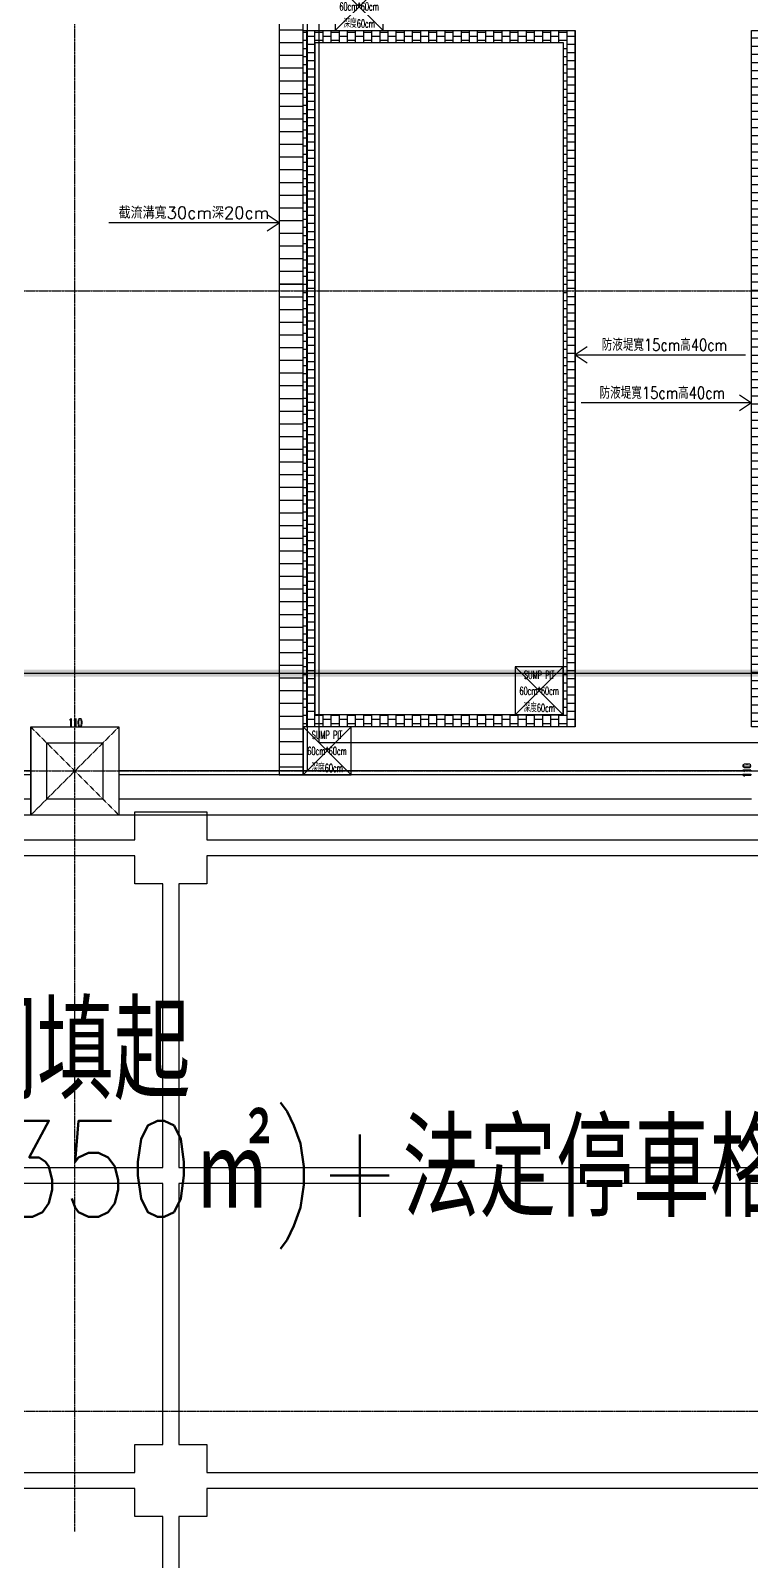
# Model space of a CAD drawing. Header units: millimetres. Extents: x -21841 to 195597, y -1659 to 112111.
# Drawn here: x 11705 to 12605, y 10562 to 12475 of the extents above; entities that cross this region are included whole.
import ezdxf
from ezdxf.enums import TextEntityAlignment as Align

# ---------------------------------------------------------------- set-up
doc = ezdxf.new("R2010")
doc.units = ezdxf.units.MM
doc.linetypes.add('X-N-FAB-L10$0$COL-CEN-LIN', pattern=[3.25, 2.5, -0.25, 0.25, -0.25])
doc.linetypes.add('X-N-FAB-L10$0$HIDDEN', pattern=[0.375, 0.25, -0.125])
for name, color, linetype in [('0-FMCS', 6, 'Continuous'), ('0-XREF', 7, 'Continuous'), ('188K-SM-07-F10-MECH-Nature Gas-Y2257103$0$0-NG', 1, 'Continuous'), ('X-N-FAB-L10$0$0-NC', 8, 'Continuous'), ('X-N-FAB-L10$0$0-ND', 8, 'Continuous'), ('X-N-FAB-L10$0$00-Dike', 5, 'Continuous'), ('X-N-FAB-L10$0$00-SUMP PIT', 3, 'Continuous'), ('X-N-FAB-L10$0$00-截流溝', 8, 'Continuous'), ('X-N-FAB-L10$0$08', 8, 'Continuous'), ('X-N-FAB-L10$0$A-WALL-IN', 8, 'Continuous'), ('X-N-FAB-L10$0$CCL', 8, 'X-N-FAB-L10$0$COL-CEN-LIN'), ('X-N-FAB-L10$0$COL', 8, 'Continuous'), ('X-N-FAB-L10$0$COL-S', 8, 'Continuous'), ('X-N-FAB-L10$0$DRAIN', 8, 'Continuous'), ('X-N-FAB-L10$0$TXT', 8, 'Continuous'), ('X-N-FAB-L10$0$TXT-C', 8, 'Continuous'), ('X-N-FAB-L10$0$TXT-CODE', 8, 'Continuous'), ('X-N-FAB-L10$0$WALL-P', 8, 'Continuous'), ('X-N-FAB-L10$0$WALL-RC', 8, 'Continuous'), ('X-S-FAB-L10$0$0-DIM-TXT', 8, 'Continuous'), ('X-S-FAB-L10$0$Steel Frame-188K', 8, 'Continuous')]:
    doc.layers.add(name, color=color, linetype=linetype)
doc.styles.add('X-N-FAB-L10$0$CHINA', font='simplex.shx', dxfattribs={"width": 0.75, "bigfont": 'chineset.shx'})
doc.styles.add('X-N-FAB-L10$0$COL-NUM', font='romanc')
doc.styles.add('X-N-FAB-L10$0$DIM', font='simplex.shx', dxfattribs={"width": 0.67, "bigfont": 'chineset.shx'})
doc.styles.add('X-N-FAB-L10$0$STANDARD', font='SIMPLEX', dxfattribs={"bigfont": 'BIGFONT'})
doc.styles.add('X-S-FAB-L10$0$CHINA', font='simplex.shx', dxfattribs={"width": 0.75, "bigfont": 'chineset.shx'})
doc.styles.add('X-S-FAB-L10$0$Standard', font='', dxfattribs={"width": 0.8})
doc.styles.add('X-S-FAB-L10$0$TG_NOTE_TEXT', font='simplex.shx', dxfattribs={"width": 0.75, "bigfont": 'chineset.shx'})
doc.styles.get('X-S-FAB-L10$0$Standard').set_extended_font_data('Microsoft JhengHei')

# ---------------------------------------------------------------- blocks, each defined once
blk = doc.blocks.new('X-N-FAB-L10$0$SUMP PIT')
at = {"layer": 'X-N-FAB-L10$0$08'}
for p, q in [((-30, 30), (30, -30)), ((-30, -30), (30, 30))]:
    blk.add_line(p, q, dxfattribs=at)
blk.add_lwpolyline([(-30, -30), (30, -30), (30, 30), (-30, 30)], close=True, dxfattribs=at)
at = {"layer": 'X-N-FAB-L10$0$TXT-C', "style": 'X-N-FAB-L10$0$STANDARD', "width": 0.6}
for s, p in [('SUMP PIT', (0, 20)), ('60cm*60cm', (0, 0)), ('深度60cm', (0, -20))]:
    blk.add_text(s, height=10, dxfattribs=at).set_placement(p, align=Align.MIDDLE)
blk = doc.blocks.new('X-N-FAB-L10')
at = {"layer": 'X-N-FAB-L10$0$00-Dike'}
h = blk.add_hatch(dxfattribs=at)
h.set_pattern_fill('AR-B88', color=8, scale=0.05, angle=1170)
h.set_pattern_definition([(90, (24292.5, -2853.655), (-10.16, 8e-15), []), (180, (24292.5, -2853.655), (-10.16, -5.08), [10.16, -10.16])])
h.paths.add_polyline_path([(12045, 11605), (12045, 12475), (12385, 12475), (12385, 11605)])
h.paths.add_polyline_path([(12060, 11620), (12060, 12460), (12370, 12460), (12370, 11620)], flags=16)
h = blk.add_hatch(dxfattribs=at)
h.set_pattern_fill('AR-B88', color=8, scale=0.05, angle=990)
h.set_pattern_definition([(270, (697.5, 26933.655), (10.16, -7e-15), []), (360, (697.5, 26933.655), (10.16, 5.08), [10.16, -10.16])])
h.paths.add_polyline_path([(12945, 12475), (12945, 11605), (12605, 11605), (12605, 12475)])
h.paths.add_polyline_path([(12930, 12460), (12930, 11620), (12620, 11620), (12620, 12460)], flags=16)
at = {"layer": 'X-N-FAB-L10$0$00-截流溝'}
h = blk.add_hatch(dxfattribs=at)
h.set_pattern_fill('ANSI31', color=8, scale=5, angle=-45)
h.set_pattern_definition([(360, (-810, 25556.923), (6e-15, 15.875), [])])
h.paths.add_polyline_path([(12015, 12925), (12015, 11545), (12045, 11545), (12045, 12925)])
at = {"layer": 'DEFPOINTS', "color": 8, "linetype": 'X-N-FAB-L10$0$HIDDEN', "ltscale": 0.1}
for p, q in [((11815, 11605), (11705, 11495)), ((11705, 11605), (11815, 11495)), ((11815, 11605), (11705, 11495)), ((11705, 11605), (11815, 11495))]:
    blk.add_line(p, q, dxfattribs=at)
at = {"layer": 'DEFPOINTS', "color": 8}
for q in [(11815, 11605), (11705, 11495), (11815, 11605), (11705, 11495)]:
    blk.add_line((11705, 11605), q, dxfattribs=at)
at = {"layer": 'X-N-FAB-L10$0$00-Dike', "color": 8}
for points in [[(12045, 11605), (12045, 12475), (12385, 12475), (12385, 11605)], [(12945, 12475), (12945, 11605), (12605, 11605), (12605, 12475)], [(12060, 11620), (12060, 12460), (12370, 12460), (12370, 11620)]]:
    blk.add_lwpolyline(points, close=True, dxfattribs=at)
for points in [[(12400, 12080), (12385, 12070), (12400, 12060)], [(12385, 12070), (12597.601, 12070)], [(12590, 12020), (12605, 12010), (12590, 12000)], [(12605, 12010), (12392.399, 12010)]]:
    blk.add_lwpolyline(points, dxfattribs=at)
at = {"layer": 'X-N-FAB-L10$0$00-截流溝', "color": 8}
blk.add_lwpolyline([(12015, 12925), (12015, 11545), (12045, 11545), (12045, 12925)], close=True, dxfattribs=at)
at = {"layer": 'X-N-FAB-L10$0$08', "color": 8}
for p, q in [((12045, 11605), (12045, 12475)), ((12385, 12475), (12385, 11605)), ((12060, 11620), (12060, 12460)), ((12060, 12460), (12370, 12460)), ((12370, 12460), (12370, 11620)), ((12310, 11680), (12370, 11620)), ((12310, 11620), (12370, 11680)), ((12370, 11680), (12310, 11680)), ((12310, 11680), (12310, 11620)), ((12370, 11620), (12370, 11680)), ((12370, 11620), (12060, 11620)), ((12310, 11620), (12370, 11620)), ((12385, 11605), (12045, 11605)), ((12045, 11605), (12105, 11545)), ((12045, 11545), (12105, 11605)), ((12105, 11605), (12045, 11605)), ((12045, 11605), (12045, 11545)), ((12105, 11545), (12105, 11605)), ((12045, 11545), (12105, 11545))]:
    blk.add_line(p, q, dxfattribs=at)
at = {"layer": 'X-N-FAB-L10$0$08', "color": 8, "linetype": 'Continuous'}
for p, q in [((12015, 12460.048), (12045, 12460.048)), ((12015, 12444.173), (12045, 12444.173)), ((12015, 12428.298), (12045, 12428.298)), ((12015, 12412.423), (12045, 12412.423)), ((12015, 12396.548), (12045, 12396.548)), ((12015, 12380.673), (12045, 12380.673)), ((12015, 12364.798), (12045, 12364.798)), ((12015, 12348.923), (12045, 12348.923)), ((12015, 12333.048), (12045, 12333.048)), ((12015, 12317.173), (12045, 12317.173)), ((12015, 12301.298), (12045, 12301.298)), ((12015, 12285.423), (12045, 12285.423)), ((12015, 12269.548), (12045, 12269.548)), ((12015, 12253.673), (12045, 12253.673)), ((12015, 12237.798), (12045, 12237.798)), ((12015, 12221.923), (12045, 12221.923)), ((12015, 12206.048), (12045, 12206.048)), ((12015, 12190.173), (12045, 12190.173)), ((12015, 12174.298), (12045, 12174.298)), ((12015, 12158.423), (12045, 12158.423)), ((12015, 12142.548), (12045, 12142.548)), ((12015, 12126.673), (12045, 12126.673)), ((12015, 12110.798), (12045, 12110.798)), ((12015, 12094.923), (12045, 12094.923)), ((12015, 12079.048), (12045, 12079.048)), ((12015, 12063.173), (12045, 12063.173)), ((12015, 12047.298), (12045, 12047.298)), ((12015, 12031.423), (12045, 12031.423)), ((12015, 12015.548), (12045, 12015.548)), ((12015, 11999.673), (12045, 11999.673)), ((12015, 11983.798), (12045, 11983.798)), ((12015, 11967.923), (12045, 11967.923)), ((12015, 11952.048), (12045, 11952.048)), ((12015, 11936.173), (12045, 11936.173)), ((12015, 11920.298), (12045, 11920.298)), ((12015, 11904.423), (12045, 11904.423)), ((12015, 11888.548), (12045, 11888.548)), ((12015, 11872.673), (12045, 11872.673)), ((12015, 11856.798), (12045, 11856.798)), ((12015, 11840.923), (12045, 11840.923)), ((12015, 11825.048), (12045, 11825.048)), ((12015, 11809.173), (12045, 11809.173)), ((12015, 11793.298), (12045, 11793.298)), ((12015, 11777.423), (12045, 11777.423)), ((12015, 11761.548), (12045, 11761.548)), ((12015, 11745.673), (12045, 11745.673)), ((12015, 11729.798), (12045, 11729.798)), ((12015, 11713.923), (12045, 11713.923)), ((12015, 11698.048), (12045, 11698.048)), ((12015, 11682.173), (12045, 11682.173)), ((12015, 11666.298), (12045, 11666.298)), ((12015, 11650.423), (12045, 11650.423)), ((12015, 11634.548), (12045, 11634.548)), ((12015, 11618.673), (12045, 11618.673)), ((12015, 11602.798), (12045, 11602.798)), ((12015, 11586.923), (12045, 11586.923)), ((12015, 11571.048), (12045, 11571.048)), ((12015, 11555.173), (12045, 11555.173))]:
    blk.add_line(p, q, dxfattribs=at)
at = {"layer": 'X-N-FAB-L10$0$A-WALL-IN', "color": 8}
for p, q in [((12050, 13390), (12050, 11550)), ((12050, 13390), (12050, 11550)), ((12065, 11585), (12065, 13390)), ((14197.5, 11585), (12065, 11585))]:
    blk.add_line(p, q, dxfattribs=at)
at = {"layer": 'X-N-FAB-L10$0$CCL', "color": 8}
for p, q in [((11760, 10600), (11760, 19760)), ((-720, 12150), (27370, 12150)), ((-720, 11550), (27370, 11550)), ((-720, 10750), (27370, 10750))]:
    blk.add_line(p, q, dxfattribs=at)
at = {"layer": 'X-N-FAB-L10$0$COL', "color": 8, "ltscale": 0.1}
for p, q in [((11705, 11605), (11815, 11605)), ((11705, 11495), (11705, 11605)), ((11705, 11605), (11815, 11605)), ((11705, 11495), (11705, 11605)), ((11815, 11605), (11815, 11495)), ((11815, 11605), (11815, 11495)), ((11815, 11495), (11705, 11495)), ((11815, 11495), (11705, 11495))]:
    blk.add_line(p, q, dxfattribs=at)
at = {"layer": 'X-N-FAB-L10$0$COL-S', "color": 8}
for p, q in [((11725, 11585), (11795, 11585)), ((11725, 11515), (11725, 11585)), ((11725, 11585), (11795, 11585)), ((11725, 11515), (11725, 11585)), ((11795, 11585), (11795, 11515)), ((11795, 11585), (11795, 11515)), ((11795, 11515), (11725, 11515)), ((11795, 11515), (11725, 11515))]:
    blk.add_line(p, q, dxfattribs=at)
at = {"layer": 'X-N-FAB-L10$0$DRAIN', "color": 8}
for p, q in [((12015, 12925), (12015, 11545)), ((12045, 11545), (12045, 12925)), ((12015, 11545), (12045, 11545))]:
    blk.add_line(p, q, dxfattribs=at)
at = {"layer": 'X-N-FAB-L10$0$TXT', "color": 8}
for points in [[(12000, 12225), (12015, 12235), (12000, 12245)], [(12015, 12235), (11802.38, 12235)]]:
    blk.add_lwpolyline(points, dxfattribs=at)
at = {"layer": 'X-N-FAB-L10$0$WALL-P', "color": 8}
for p, q in [((11705, 11550), (10915, 11550)), ((11705, 11545), (10915, 11545)), ((12605, 11550), (11815, 11550)), ((12605, 11545), (11815, 11545))]:
    blk.add_line(p, q, dxfattribs=at)
at = {"layer": 'X-N-FAB-L10$0$WALL-RC', "color": 8}
for p, q in [((11705, 11515), (10915, 11515)), ((12605, 11515), (11815, 11515)), ((13615, 11495), (8780, 11495))]:
    blk.add_line(p, q, dxfattribs=at)
at = {"layer": 'X-N-FAB-L10$0$00-SUMP PIT', "color": 8}
for p in [(12115, 12505), (12340, 11650), (12075, 11575)]:
    blk.add_blockref('X-N-FAB-L10$0$SUMP PIT', p, dxfattribs=at)
at = {"layer": 'DEFPOINTS', "color": 8, "style": 'X-N-FAB-L10$0$DIM', "width": 0.67}
blk.add_text('110', height=10, dxfattribs=at).set_placement((11752.662, 11605.5))
blk.add_text('110', height=10, rotation=90, dxfattribs=at).set_placement((12604.5, 11542.662))
at = {"layer": 'DEFPOINTS', "color": 8, "insert": (11760, 11610.5), "char_height": 10, "attachment_point": 5, "style": 'X-N-FAB-L10$0$DIM'}
blk.add_mtext('\\A1;110', dxfattribs=at)
at = {"layer": 'DEFPOINTS', "color": 8, "insert": (12599.5, 11550), "char_height": 10, "attachment_point": 5, "rotation": 90, "style": 'X-N-FAB-L10$0$DIM'}
blk.add_mtext('\\A1;110', dxfattribs=at)
at = {"layer": 'X-N-FAB-L10$0$0-NC', "color": 8, "style": 'X-N-FAB-L10$0$COL-NUM'}
for p in [(1860, 19880), (2760, 19880), (3660, 19880), (4560, 19880), (5460, 19880), (6360, 19880), (7260, 19880), (8160, 19880), (9060, 19880), (9960, 19880), (10860, 19880), (11760, 19880), (12660, 19880), (13560, 19880), (14460, 19880), (15360, 19880), (16260, 19880), (17160, 19880), (18060, 19880), (18960, 19880), (19860, 19880), (20760, 19880), (21660, 19880), (22560, 19880), (-840, 13950), (-840, 13350), (-840, 12750), (-840, 12150), (-840, 11550), (-840, 10750)]:
    blk.add_attdef('GRID-Y', text='', height=120, dxfattribs=at).set_placement(p, align=Align.MIDDLE_CENTER)
at = {"layer": 'X-N-FAB-L10$0$0-ND', "color": 8, "style": 'X-N-FAB-L10$0$CHINA'}
blk.add_attdef('NO', text='', height=33.333, dxfattribs=at).set_placement((23327.5, 11380), align=Align.MIDDLE)
at = {"layer": 'X-N-FAB-L10$0$00-Dike', "color": 8, "style": 'X-N-FAB-L10$0$STANDARD', "width": 0.8}
for p in [(12496.301, 12075), (12493.699, 12015)]:
    blk.add_text('防液堤寬15cm高40cm', height=15, dxfattribs=at).set_placement(p, align=Align.CENTER)
at = {"layer": 'X-N-FAB-L10$0$TXT', "color": 8, "style": 'X-N-FAB-L10$0$CHINA'}
blk.add_text('截流溝寬30cm深20cm', height=15, dxfattribs=at).set_placement((11908.69, 12240), align=Align.CENTER)
at = {"layer": 'X-N-FAB-L10$0$TXT-CODE', "color": 8, "style": 'X-N-FAB-L10$0$CHINA', "width": 0.8}
for s, p in [('L10新增樓板將現況洞填起', (11307.286, 11200)), ('Waste storage room A、B(350㎡)+法定停車格', (11307.286, 11053))]:
    blk.add_text(s, height=120, dxfattribs=at).set_placement(p, align=Align.MIDDLE_CENTER)
blk = doc.blocks.new('188K-SM-07-F10-MECH-Nature Gas-Y2257103')
at = {"layer": '188K-SM-07-F10-MECH-Nature Gas-Y2257103$0$0-NG'}
blk.add_line((6264.9, 11672.3), (23710, 11672.3), dxfattribs=at)
at = {"layer": '188K-SM-07-F10-MECH-Nature Gas-Y2257103$0$0-NG', "const_width": 8.9}
blk.add_lwpolyline([(6264.9, 9504), (6264.9, 11672.3), (23710, 11672.3), (23710, 13447.9), (25058.3, 13447.9), (25058.3, 15942.5)], dxfattribs=at)
blk = doc.blocks.new('X-S-FAB-L10')
at = {"layer": 'X-S-FAB-L10$0$Steel Frame-188K'}
blk.add_lwpolyline([(11085, 11464), (11835, 11464), (11835, 11499), (11925, 11499), (11925, 11464), (12675, 11464), (12675, 11499), (12765, 11499), (12765, 11464), (13575, 11464), (13575, 11499), (13665, 11499), (13665, 11409), (13630, 11409), (13630, 11089.706), (13665, 11089.706), (13665, 10999.706), (13630, 10999.706), (13630, 10708.606), (13665, 10708.606), (13665, 10673.606), (14507.247, 10673.606)], dxfattribs=at)
for points in [[(11870, 11409), (11835, 11409), (11835, 11444), (11085, 11444), (11085, 11409), (11050, 11409), (11050, 11054.706), (11870, 11054.706)], [(12710, 11409), (12675, 11409), (12675, 11444), (11925, 11444), (11925, 11409), (11890, 11409), (11890, 11054.706), (12710, 11054.706)], [(11870, 11034.706), (11050, 11034.706), (11050, 10708.606), (11085, 10708.606), (11085, 10673.606), (11835, 10673.606), (11835, 10708.606), (11870, 10708.606)], [(12710, 11034.706), (11890, 11034.706), (11890, 10708.606), (11925, 10708.606), (11925, 10673.606), (12675, 10673.606), (12675, 10708.606), (12710, 10708.606)], [(11870, 10618.606), (11835, 10618.606), (11835, 10653.606), (11085, 10653.606), (11085, 10618.606), (11050, 10618.606), (11050, 10301.564), (11870, 10301.564)], [(12710, 10618.606), (12675, 10618.606), (12675, 10653.606), (11925, 10653.606), (11925, 10618.606), (11890, 10618.606), (11890, 10301.564), (12710, 10301.564)]]:
    blk.add_lwpolyline(points, close=True, dxfattribs=at)
at = {"style": 'X-S-FAB-L10$0$TG_NOTE_TEXT', "width": 0.5, "flags": 1}
for p in [(7463.301, 9020), (18268.251, 8649), (11197.77, 4800.167), (16485.801, 4800.167), (25420.27, 2635), (13360, 320.001, 0), (7463.301, -33.333)]:
    blk.add_attdef('WH', text='', height=20, dxfattribs=at).set_placement(p, align=Align.BOTTOM_LEFT)
at = {"width": 0.5}
for style, p in [('X-S-FAB-L10$0$TG_NOTE_TEXT', (7585, 9020)), ('X-S-FAB-L10$0$TG_NOTE_TEXT', (18389.95, 8649)), ('X-S-FAB-L10$0$TG_NOTE_TEXT', (11117.5, 4813.5)), ('X-S-FAB-L10$0$TG_NOTE_TEXT', (16607.5, 4813.5)), ('X-S-FAB-L10$0$TG_NOTE_TEXT', (25350, 2635)), ('X-S-FAB-L10$0$Standard', (13129.375, 325.001, 0)), ('X-S-FAB-L10$0$TG_NOTE_TEXT', (7585, -20))]:
    blk.add_attdef('DESC', text='', height=10, dxfattribs=dict(at, style=style)).set_placement(p, align=Align.BOTTOM_LEFT)
for tag, style, p in [('TYPE', 'X-S-FAB-L10$0$TG_NOTE_TEXT', (7619.286, 9020)), ('NO', 'X-S-FAB-L10$0$TG_NOTE_TEXT', (7650.095, 9020)), ('TYPE', 'X-S-FAB-L10$0$TG_NOTE_TEXT', (18424.236, 8649)), ('NO', 'X-S-FAB-L10$0$TG_NOTE_TEXT', (18455.045, 8649)), ('NO', 'X-S-FAB-L10$0$TG_NOTE_TEXT', (11088.595, 4813.5)), ('TYPE', 'X-S-FAB-L10$0$TG_NOTE_TEXT', (11151.786, 4813.5)), ('TYPE', 'X-S-FAB-L10$0$TG_NOTE_TEXT', (16641.786, 4813.5)), ('NO', 'X-S-FAB-L10$0$TG_NOTE_TEXT', (16672.595, 4813.5)), ('NO', 'X-S-FAB-L10$0$TG_NOTE_TEXT', (25313, 2635)), ('TYPE', 'X-S-FAB-L10$0$TG_NOTE_TEXT', (25350, 2635)), ('NO', 'X-S-FAB-L10$0$Standard', (13100, 320.001, 0)), ('TYPE', 'X-S-FAB-L10$0$Standard', (13129.375, 320.001, 0)), ('TYPE', 'X-S-FAB-L10$0$TG_NOTE_TEXT', (7619.286, -20)), ('NO', 'X-S-FAB-L10$0$TG_NOTE_TEXT', (7650.095, -20))]:
    blk.add_attdef(tag, text='', height=10, dxfattribs=dict(at, style=style)).set_placement(p, align=Align.BOTTOM_RIGHT)
at = {"style": 'X-S-FAB-L10$0$TG_NOTE_TEXT', "width": 0.5, "flags": 1}
for rotation, p in [(180, (43, 7480)), (180, (943, 7480)), (90, (24310, 3717.77)), (270, (17080, 1711.699))]:
    blk.add_attdef('WH', text='', height=20, rotation=rotation, dxfattribs=at).set_placement(p, align=Align.BOTTOM_LEFT)
at = {"width": 0.5}
for rotation, style, p in [(180, 'X-S-FAB-L10$0$Standard', (317.625, 7480)), (180, 'X-S-FAB-L10$0$Standard', (1217.625, 7480)), (90, 'X-S-FAB-L10$0$TG_NOTE_TEXT', (24310, 3647.5)), (270, 'X-S-FAB-L10$0$TG_NOTE_TEXT', (17080, 1605))]:
    blk.add_attdef('DESC', text='', height=10, rotation=rotation, dxfattribs=dict(at, style=style)).set_placement(p, align=Align.BOTTOM_LEFT)
for tag, rotation, style, p in [('TYPE', 180, 'X-S-FAB-L10$0$Standard', (317.625, 7480)), ('NO', 180, 'X-S-FAB-L10$0$Standard', (347, 7480)), ('TYPE', 180, 'X-S-FAB-L10$0$Standard', (1217.625, 7480)), ('NO', 180, 'X-S-FAB-L10$0$Standard', (1247, 7480)), ('TYPE', 90, 'X-S-FAB-L10$0$TG_NOTE_TEXT', (24310, 3647.5)), ('NO', 90, 'X-S-FAB-L10$0$TG_NOTE_TEXT', (24310, 3610.5)), ('TYPE', 270, 'X-S-FAB-L10$0$TG_NOTE_TEXT', (17080, 1605)), ('NO', 270, 'X-S-FAB-L10$0$TG_NOTE_TEXT', (17080, 1573))]:
    blk.add_attdef(tag, text='', height=10, rotation=rotation, dxfattribs=dict(at, style=style)).set_placement(p, align=Align.BOTTOM_RIGHT)
at = {"layer": 'X-S-FAB-L10$0$0-DIM-TXT', "style": 'X-S-FAB-L10$0$CHINA', "width": 0.75}
for p in [(667.414, 7855.1, -2689.4), (22627.353, 6728.814), (25644.722, 6728.814), (24778.787, 5569.051), (1118.252, 4980), (417.801, 4594.623), (23874.84, 4355), (22927.43, 4330.122), (23749.869, 3901.367), (417.801, 3765.236), (1118.252, 3730), (417.801, 3115.79), (536.882, 2227.832), (16908.994, 1782.652), (888.445, 880.466), (16977.43, 750), (18878.841, 750), (25641.221, 553.233), (21364.03, 526.894)]:
    blk.add_attdef('HIG', text='', height=80, dxfattribs=at).set_placement(p, align=Align.MIDDLE_LEFT)

msp = doc.modelspace()

# ---------------------------------------------------------------- block references
at = {"layer": '0-FMCS', "color": 5}
for name in ['X-N-FAB-L10', '188K-SM-07-F10-MECH-Nature Gas-Y2257103', 'X-S-FAB-L10']:
    msp.add_blockref(name, (0, 0), dxfattribs=at)
at = {"layer": '0-XREF'}
msp.add_blockref('X-N-FAB-L10', (0, 0), dxfattribs=at)

doc.saveas('drawing.dxf')
